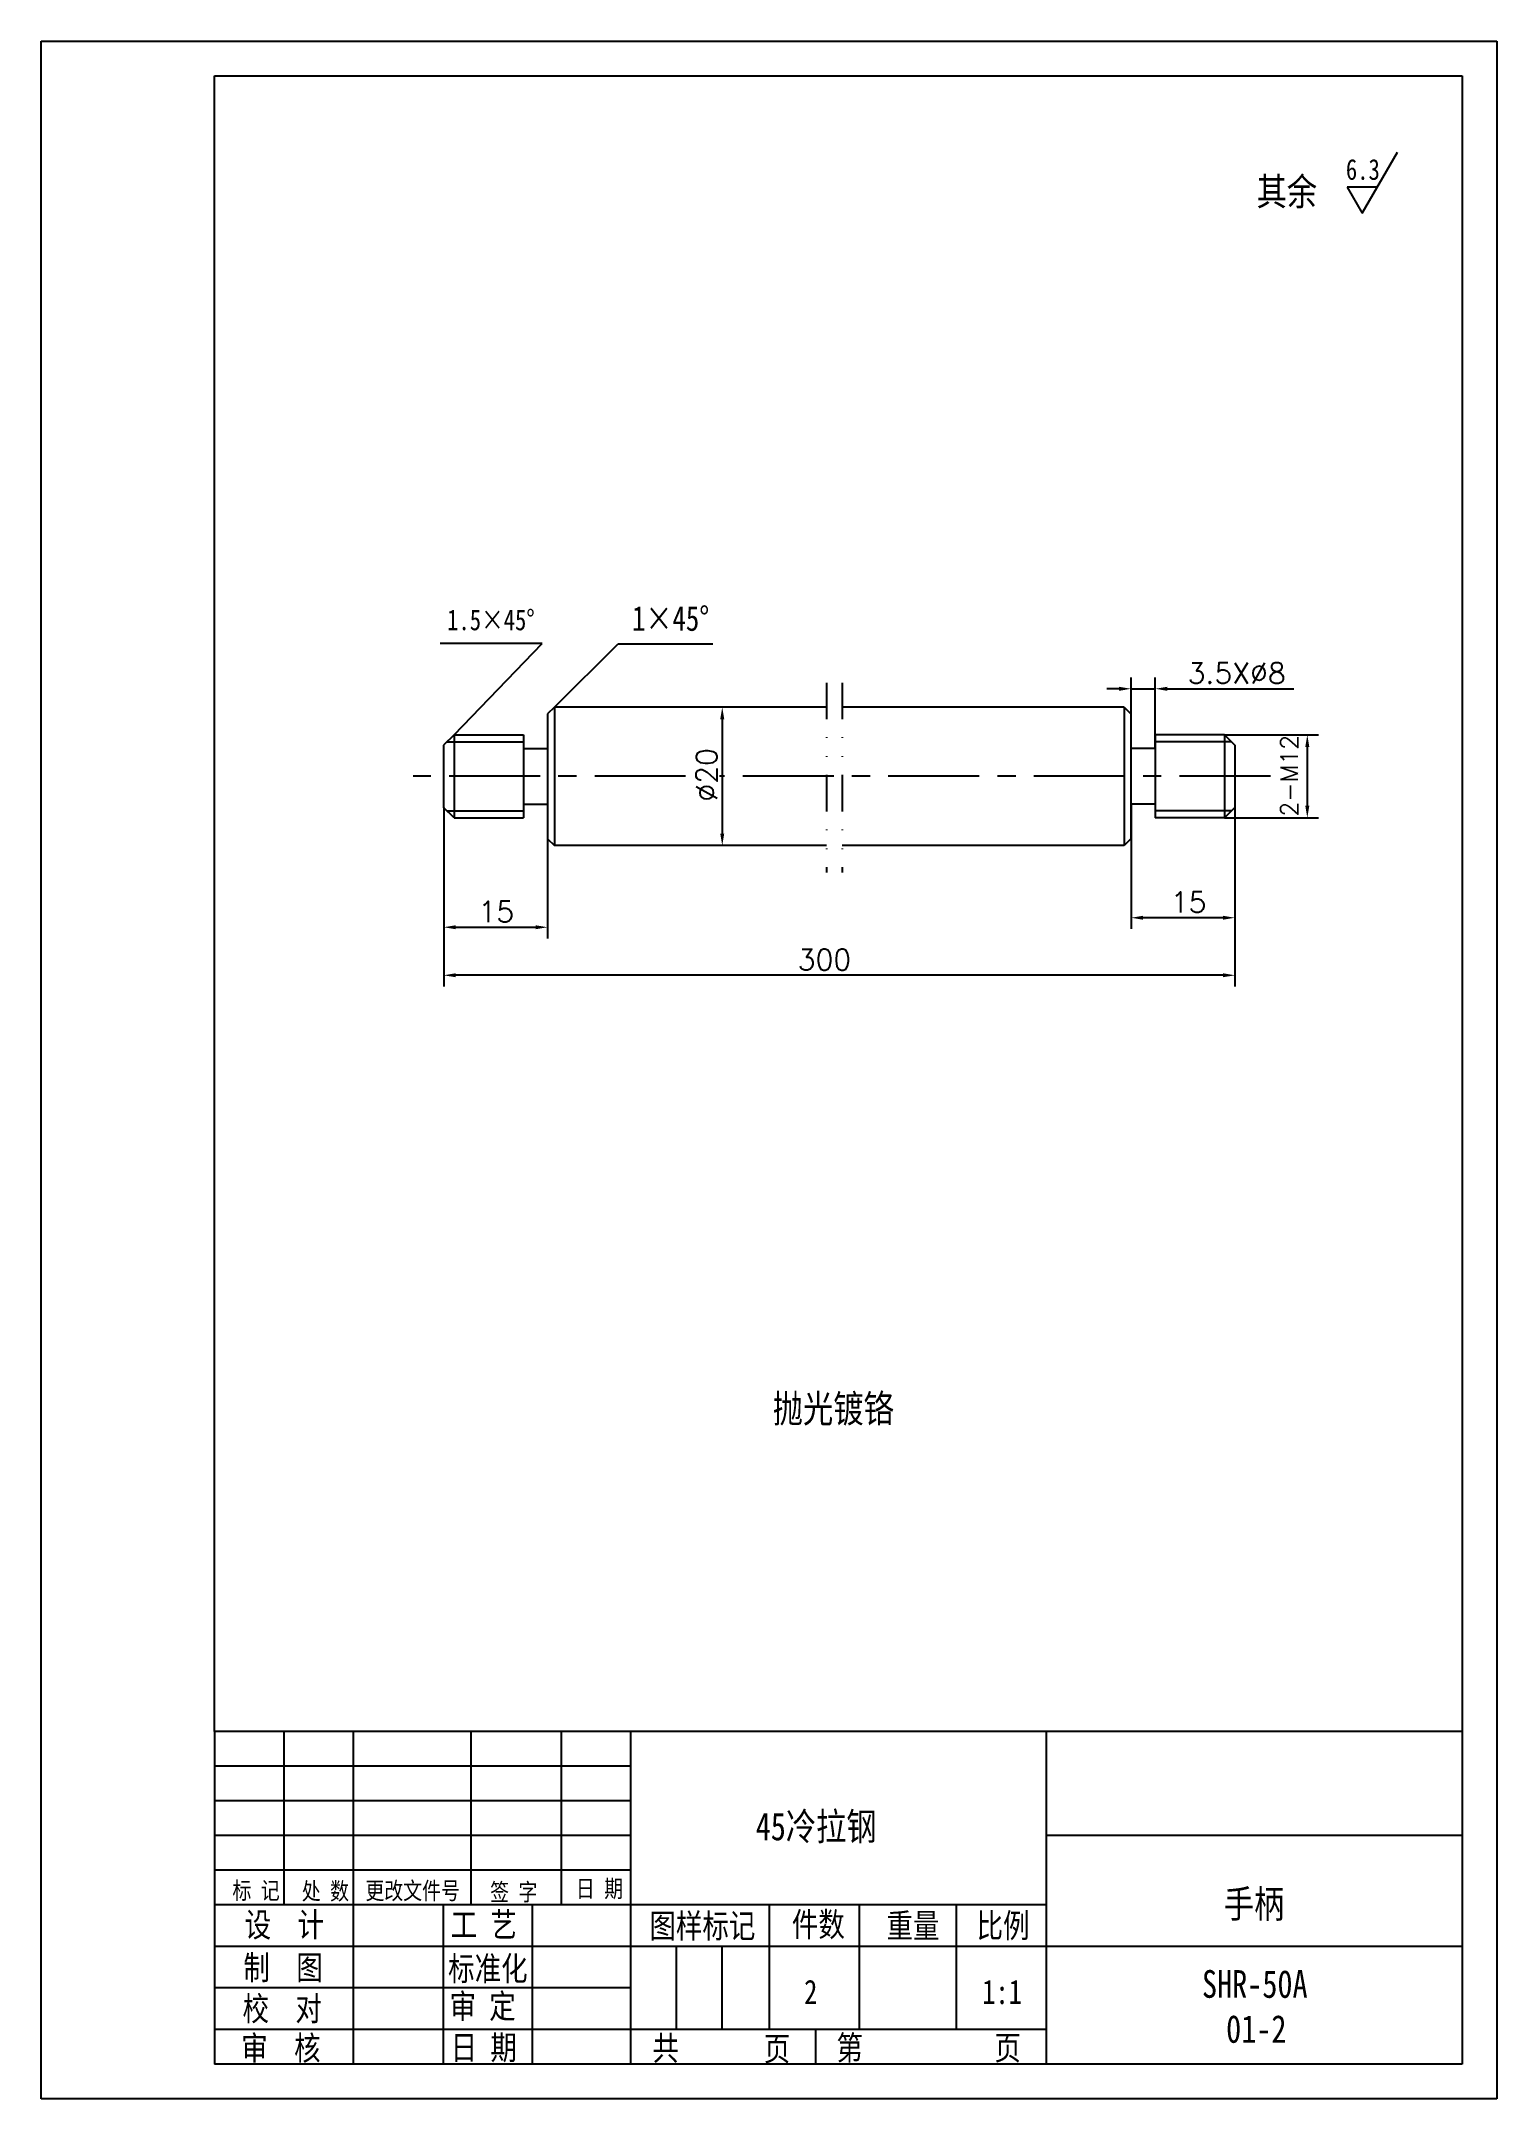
# Model space of a CAD drawing. Extents: x 290 to 500, y 197 to 494.
import ezdxf

# ---------------------------------------------------------------- set-up
doc = ezdxf.new("R2010")
doc.units = 0
doc.header["$LTSCALE"] = 10.5
doc.header["$MEASUREMENT"] = 0
doc.linetypes.add('CENTER', pattern=[2, 1.25, -0.25, 0.25, -0.25])
doc.linetypes.add('DIVIDE', pattern=[1.25, 0.5, -0.25, 0, -0.25, 0, -0.25])
doc.layers.get('0').update_dxf_attribs({"color": 2, "linetype": 'CONTINUOUS'})
doc.layers.get('DEFPOINTS').update_dxf_attribs({"linetype": 'CONTINUOUS'})
doc.layers.add('PART', color=3, linetype='CONTINUOUS')
doc.layers.add('SMPEN_THICK', color=7, linetype='CONTINUOUS')
doc.styles.add('HZDX', font='', dxfattribs={"width": 0.8, "height": 7.5})
doc.styles.get("Standard").update_dxf_attribs({"font": 'txt.shx', "height": 3, "bigfont": 'hzfs.shx'})
doc.styles.get('HZDX').set_extended_font_data('SimSun')
doc.dimstyles.get("Standard").update_dxf_attribs({"dimtxt": 0.18, "dimasz": 0.18, "dimexe": 0.18, "dimexo": 0.0625, "dimgap": 0.09, "dimtad": 0, "dimtih": 1, "dimtoh": 1, "dimdec": 4, "dimzin": 0, "dimdsep": 46, "dimtxsty": 'Standard', "dimcen": 0.09, "dimadec": 0, "dimazin": 0, "dimtfac": 1, "dimtdec": 4, "dimtofl": 0, "dimtmove": 0, "dimatfit": 3, "dimfxl": 1, "dimtolj": 1, "dimtzin": 0, "dimarcsym": 0})

# ---------------------------------------------------------------- blocks, each defined once
blk = doc.blocks.new('*D4')
at = {"color": 2, "linetype": 'ByBlock', "transparency": 16777216}
for p, q in [((348.46, 383.86), (348.46, 364.95)), ((363.46, 379.36), (363.46, 364.95)), ((350.21, 366.58), (361.71, 366.58))]:
    blk.add_line(p, q, dxfattribs=at)
for points in [[(350.21, 366.87), (350.21, 366.29), (348.46, 366.58)], [(361.71, 366.87), (361.71, 366.29), (363.46, 366.58)]]:
    blk.add_solid(points, dxfattribs=at)
at = {"layer": 'DEFPOINTS', "color": 0, "linetype": 'ByBlock', "transparency": 16777216}
for p in [(348.46, 383.86), (363.46, 379.36), (363.46, 366.58)]:
    blk.add_point(p, dxfattribs=at)
at = {"color": 2, "linetype": 'ByBlock', "transparency": 16777216, "insert": (356.06, 368.83), "char_height": 3, "attachment_point": 5}
blk.add_mtext('\\A1;15', dxfattribs=at)
blk = doc.blocks.new('*D5')
at = {"color": 2, "linetype": 'ByBlock', "transparency": 16777216}
for p, q in [((447.62, 384.36), (447.62, 366.33)), ((462.62, 383.86), (462.62, 366.33)), ((460.87, 367.95), (449.37, 367.95))]:
    blk.add_line(p, q, dxfattribs=at)
for points in [[(449.37, 368.24), (449.37, 367.66), (447.62, 367.95)], [(460.87, 368.24), (460.87, 367.66), (462.62, 367.95)]]:
    blk.add_solid(points, dxfattribs=at)
at = {"layer": 'DEFPOINTS', "color": 0, "linetype": 'ByBlock', "transparency": 16777216}
for p in [(447.62, 384.36), (462.62, 383.86), (447.62, 367.95)]:
    blk.add_point(p, dxfattribs=at)
at = {"color": 2, "linetype": 'ByBlock', "transparency": 16777216, "insert": (455.93, 370.2), "char_height": 3, "attachment_point": 5}
blk.add_mtext('\\A1;15', dxfattribs=at)
blk = doc.blocks.new('*D6')
at = {"color": 2, "linetype": 'ByBlock', "transparency": 16777216}
for p, q in [((348.46, 383.86), (348.46, 358.03)), ((462.62, 383.86), (462.62, 358.03)), ((460.87, 359.65), (350.21, 359.65))]:
    blk.add_line(p, q, dxfattribs=at)
for points in [[(350.21, 359.94), (350.21, 359.36), (348.46, 359.65)], [(460.87, 359.94), (460.87, 359.36), (462.62, 359.65)]]:
    blk.add_solid(points, dxfattribs=at)
at = {"layer": 'DEFPOINTS', "color": 0, "linetype": 'ByBlock', "transparency": 16777216}
for p in [(348.46, 383.86), (462.62, 383.86), (348.46, 359.65)]:
    blk.add_point(p, dxfattribs=at)
at = {"color": 2, "linetype": 'ByBlock', "transparency": 16777216, "insert": (403.39, 361.9), "char_height": 3, "attachment_point": 5}
blk.add_mtext('\\A1;300', dxfattribs=at)
blk = doc.blocks.new('*D7')
at = {"color": 2, "linetype": 'ByBlock', "transparency": 16777216}
for p, q in [((403.71, 398.36), (387.02, 398.36)), ((388.65, 396.61), (388.65, 380.11)), ((403.71, 378.36), (387.02, 378.36))]:
    blk.add_line(p, q, dxfattribs=at)
for points in [[(388.36, 396.61), (388.94, 396.61), (388.65, 398.36)], [(388.36, 380.11), (388.94, 380.11), (388.65, 378.36)]]:
    blk.add_solid(points, dxfattribs=at)
at = {"layer": 'DEFPOINTS', "color": 0, "linetype": 'ByBlock', "transparency": 16777216}
for p in [(403.71, 398.36), (388.65, 378.36), (403.71, 378.36)]:
    blk.add_point(p, dxfattribs=at)
at = {"color": 2, "linetype": 'ByBlock', "transparency": 16777216, "insert": (386.4, 388.57), "char_height": 3, "attachment_point": 5, "rotation": 90}
blk.add_mtext('\\A1;∅20', dxfattribs=at)
blk = doc.blocks.new('*D8')
at = {"color": 2, "linetype": 'ByBlock', "transparency": 16777216}
for p, q in [((445.87, 401), (444.12, 401)), ((447.62, 392.36), (447.62, 402.62)), ((447.62, 401), (451.12, 401)), ((451.12, 392.36), (451.12, 402.62)), ((452.87, 401), (471.12, 401))]:
    blk.add_line(p, q, dxfattribs=at)
for points in [[(445.87, 401.29), (445.87, 400.7), (447.62, 401)], [(452.87, 401.29), (452.87, 400.7), (451.12, 401)]]:
    blk.add_solid(points, dxfattribs=at)
at = {"layer": 'DEFPOINTS', "color": 0, "linetype": 'ByBlock', "transparency": 16777216}
for p in [(451.12, 401), (447.62, 392.36), (451.12, 392.36)]:
    blk.add_point(p, dxfattribs=at)
at = {"color": 2, "linetype": 'ByBlock', "transparency": 16777216, "insert": (462.87, 403.25), "char_height": 3, "attachment_point": 5}
blk.add_mtext('\\A1;3.5X∅8', dxfattribs=at)

msp = doc.modelspace()

# ---------------------------------------------------------------- linework, layer by layer
at = {"color": 2, "linetype": 'ByBlock'}
for p, q in [((461.1158, 394.36293), (474.67671, 394.36293)), ((473.05171, 392.61293), (473.05171, 384.11293)), ((461.1158, 382.36293), (474.67671, 382.36293))]:
    msp.add_line(p, q, dxfattribs=at)
for points in [[(472.76004, 392.61293), (473.34338, 392.61293), (473.05171, 394.36293)], [(472.76004, 384.11293), (473.34338, 384.11293), (473.05171, 382.36293)]]:
    msp.add_solid(points, dxfattribs=at)
at = {"layer": 'DEFPOINTS', "color": 0, "linetype": 'ByBlock'}
for p in [(461.1158, 394.36293), (461.1158, 382.36293), (473.05171, 382.36293)]:
    msp.add_point(p, dxfattribs=at)
at = {"layer": 'PART', "linetype": 'Continuous'}
for p, q in [((290.39332, 494.47527), (500.39332, 494.47527)), ((500.39332, 494.47527), (500.39332, 197.47527)), ((495.39332, 250.47527), (315.39332, 250.47527)), ((325.39332, 250.47527), (325.39332, 225.47527)), ((335.39332, 250.47527), (335.39332, 202.47527)), ((352.39332, 250.47527), (352.39332, 225.47527)), ((365.39332, 250.47527), (365.39332, 225.47527)), ((375.39332, 250.47527), (375.39332, 202.47527)), ((435.39332, 250.47527), (435.39332, 202.47527)), ((495.39332, 235.47527), (435.39332, 235.47527)), ((348.39332, 225.47527), (348.39332, 202.47527)), ((361.2197, 225.47527), (361.2197, 202.47527)), ((395.39332, 225.47527), (395.39332, 207.47527)), ((408.39332, 225.47527), (408.39332, 207.47527)), ((422.39332, 225.47527), (422.39332, 207.47527)), ((381.99332, 219.47527), (381.99332, 207.47527)), ((388.59332, 219.47527), (388.59332, 207.47527)), ((495.39332, 219.47527), (435.39332, 219.47527)), ((402.09675, 207.47527), (402.09675, 202.47527)), ((500.39332, 197.47527), (290.39332, 197.47527))]:
    msp.add_line(p, q, dxfattribs=at)
at = {"layer": 'PART', "color": 5, "linetype": 'Continuous'}
for p, q in [((315.39332, 489.47527), (495.39332, 489.47527)), ((495.39332, 489.47527), (495.39332, 202.47527)), ((364.45578, 398.36293), (363.45578, 397.36293)), ((403.70595, 398.36293), (364.45578, 398.36293)), ((364.45578, 398.36293), (364.45578, 378.36293)), ((446.6158, 398.36293), (405.93889, 398.36293)), ((446.6158, 398.36293), (447.6158, 397.36293)), ((446.6158, 398.36293), (446.6158, 378.36293)), ((363.45578, 397.36293), (363.45578, 379.36293)), ((447.6158, 397.36293), (447.6158, 379.36293)), ((349.95578, 394.36293), (348.45578, 392.86293)), ((348.45578, 392.86293), (348.45578, 383.86293)), ((349.95578, 394.36293), (359.95578, 394.36293)), ((349.95578, 394.36293), (349.95578, 382.36293)), ((359.95578, 394.36293), (359.95578, 382.36293)), ((359.95578, 392.36293), (363.45578, 392.36293)), ((451.1158, 392.36293), (447.6158, 392.36293)), ((451.1158, 394.36293), (451.1158, 382.36293)), ((461.1158, 394.36293), (451.1158, 394.36293)), ((461.1158, 394.36293), (462.6158, 392.86293)), ((461.1158, 394.36293), (461.1158, 382.36293)), ((462.6158, 392.86293), (462.6158, 383.86293)), ((349.95578, 382.36293), (348.45578, 383.86293)), ((359.95578, 384.36293), (363.45578, 384.36293)), ((451.1158, 384.36293), (447.6158, 384.36293)), ((461.1158, 382.36293), (462.6158, 383.86293)), ((349.95578, 382.36293), (359.95578, 382.36293)), ((461.1158, 382.36293), (451.1158, 382.36293)), ((363.45578, 379.36293), (364.45578, 378.36293)), ((403.70595, 378.36293), (364.45578, 378.36293)), ((446.6158, 378.36293), (405.93889, 378.36293)), ((447.6158, 379.36293), (446.6158, 378.36293)), ((315.39332, 250.47527), (315.39332, 202.47527)), ((495.39332, 202.47527), (315.39332, 202.47527))]:
    msp.add_line(p, q, dxfattribs=at)
at = {"layer": 'SMPEN_THICK', "color": 3}
msp.add_line((290.39332, 197.47527), (290.39332, 494.47527), dxfattribs=at)
at = {"layer": 'SMPEN_THICK', "color": 5}
msp.add_line((315.39332, 250.47527), (315.39332, 489.47527), dxfattribs=at)
at = {"layer": 'SMPEN_THICK'}
for p, q in [((480.96531, 469.64343), (486.04547, 478.44252)), ((483.14694, 473.42213), (478.78368, 473.42213)), ((478.78368, 473.42213), (480.96531, 469.64343)), ((362.66736, 407.54263), (347.93277, 407.54773)), ((349.95578, 394.36293), (362.66736, 407.54263)), ((364.45578, 398.36293), (373.63093, 407.48489)), ((373.63093, 407.48489), (387.29075, 407.48489)), ((348.95578, 393.36293), (359.95578, 393.36293)), ((462.1158, 393.36293), (451.1158, 393.36293)), ((348.95578, 383.36293), (359.95578, 383.36293)), ((462.1158, 383.36293), (451.1158, 383.36293)), ((375.39332, 245.47527), (315.39332, 245.47527)), ((375.39332, 240.47527), (315.39332, 240.47527)), ((375.39332, 235.47527), (315.39332, 235.47527)), ((375.39332, 230.47527), (315.39332, 230.47527)), ((435.39332, 225.47527), (315.39332, 225.47527)), ((435.39332, 219.47527), (315.39332, 219.47527)), ((375.39332, 213.47527), (315.39332, 213.47527)), ((435.39332, 207.47527), (315.39332, 207.47527))]:
    msp.add_line(p, q, dxfattribs=at)
at = {"layer": 'SMPEN_THICK', "linetype": 'DIVIDE'}
for p, q in [((403.70595, 401.88028), (403.70595, 374.49239)), ((405.93889, 401.88028), (405.93889, 374.49239))]:
    msp.add_line(p, q, dxfattribs=at)
at = {"layer": 'SMPEN_THICK', "linetype": 'CENTER'}
for p, q in [((383.36872, 388.36293), (344.04355, 388.36293)), ((467.73229, 388.36293), (388.26831, 388.36293))]:
    msp.add_line(p, q, dxfattribs=at)

# ---------------------------------------------------------------- texts
at = {"color": 2, "linetype": 'ByBlock', "insert": (470.44089, 388.4489), "char_height": 2.5, "attachment_point": 5, "rotation": 90}
msp.add_mtext('\\A1;2-M12', dxfattribs=at)
at = {"layer": 'SMPEN_THICK', "style": 'HZDX', "width": 0.8}
for s, height, p in [('其余', 4, (465.73327, 470.75951)), ('1×45%%D', 3.568086, (375.62913, 409.36456)), ('1.5×45%%D', 3, (348.9559, 409.44796)), ('抛光镀铬', 4, (395.93741, 295.08986)), ('45冷拉钢', 4, (393.47048, 234.79549)), ('标 记', 2.5, (317.99217, 226.29891)), ('处 数', 2.5, (327.98843, 226.21885)), ('更改文件号', 2.5, (337.16524, 226.26824)), ('签 字', 2.5, (355.16426, 226.08155)), ('日 期', 2.5, (367.52873, 226.57315)), ('手柄', 4, (460.99024, 223.61192)), ('设  计', 3.5, (319.75401, 220.85717)), ('工 艺', 3.5, (349.47342, 220.86841)), ('图样标记', 3.5, (378.15139, 220.69599)), ('件数', 3.5, (398.69408, 220.90176)), ('重量', 3.5, (412.33943, 220.71882)), ('比例', 3.5, (425.34434, 220.74164)), ('制  图', 3.5, (319.57097, 214.67205)), ('标准化', 3.5, (349.10735, 214.53475)), ('2', 3.5, (400.46441, 211.16442)), ('1:1', 3.5, (426.16183, 211.16442)), ('SHR-50A', 4, (457.85907, 212.05651)), ('校  对', 3.5, (319.4452, 208.74994)), ('审 定', 3.5, (349.31322, 209.10425)), ('01-2', 4, (461.34093, 205.56857)), ('审  核', 3.5, (319.26217, 203.05643)), ('日 期', 3.5, (349.48113, 203.13473)), ('共', 3.5, (378.58596, 203.04379)), ('页', 3.5, (394.64519, 202.96373)), ('第', 3.5, (405.12205, 203.08944)), ('页', 3.5, (427.91877, 203.08944))]:
    msp.add_text(s, height=height, dxfattribs=at).set_placement(p)
at = {"layer": 'SMPEN_THICK', "insert": (481.06781, 475.9346), "char_height": 3, "attachment_point": 5, "style": 'HZDX'}
msp.add_mtext('6.3', dxfattribs=at)

# ---------------------------------------------------------------- dimensions: what is measured, and where the dimension line sits
at = {"layer": 'SMPEN_THICK'}
for base, p1, p2, text, picture, middle in [((451.1158, 400.99662), (447.6158, 392.36293), (451.1158, 392.36293), '<>X%%c8', '*D8', (462.8658, 400.99662)), ((348.45578, 359.65235), (462.6158, 383.86293), (348.45578, 383.86293), '300', '*D6', (403.38512, 359.65235))]:
    dim = msp.add_linear_dim(base=base, p1=p1, p2=p2, text=text, dimstyle='Standard', override={"dimscale": 0.5, "dimtxt": 5, "dimasz": 3.5, "dimexe": 3.25, "dimexo": 0, "dimgap": 1.5, "dimtad": 1, "dimtih": 0, "dimtoh": 0, "dimzin": 8, "dimclrd": 2, "dimclre": 2, "dimclrt": 2, "dimtm": 0.115, "dimtfac": 0.66667, "dimtofl": 1, "dimatfit": 1, "dimtvp": 5, "dimtzin": 8}, dxfattribs=at)
    dim.commit()
    dim.dimension.update_dxf_attribs({"geometry": picture, "text_midpoint": middle, "dimtype": 160})
dim = msp.add_linear_dim(base=(388.64795, 378.36293), p1=(403.70595, 398.36293), p2=(403.70595, 378.36293), angle=90, text='%%c<>', dimstyle='Standard', override={"dimscale": 0.5, "dimtxt": 5, "dimasz": 3.5, "dimexe": 3.25, "dimexo": 0, "dimgap": 1.5, "dimtad": 1, "dimtih": 0, "dimtoh": 0, "dimzin": 8, "dimclrd": 2, "dimclre": 2, "dimclrt": 2, "dimtm": 0.115, "dimtfac": 0.66667, "dimtofl": 1, "dimatfit": 1, "dimtvp": 5, "dimtzin": 8}, dxfattribs=at)
dim.commit()
dim.dimension.update_dxf_attribs({"geometry": '*D7', "text_midpoint": (388.64795, 388.5691), "dimtype": 160})
for base, p1, p2, picture, middle in [((363.45578, 366.5792), (348.45578, 383.86293), (363.45578, 379.36293), '*D4', (356.05939, 366.5792)), ((447.6158, 367.95253), (462.6158, 383.86293), (447.6158, 384.36293), '*D5', (455.92981, 367.95253))]:
    dim = msp.add_linear_dim(base=base, p1=p1, p2=p2, dimstyle='Standard', override={"dimscale": 0.5, "dimtxt": 5, "dimasz": 3.5, "dimexe": 3.25, "dimexo": 0, "dimgap": 1.5, "dimtad": 1, "dimtih": 0, "dimtoh": 0, "dimzin": 8, "dimclrd": 2, "dimclre": 2, "dimclrt": 2, "dimtm": 0.115, "dimtfac": 0.66667, "dimtofl": 1, "dimatfit": 1, "dimtvp": 5, "dimtzin": 8}, dxfattribs=at)
    dim.commit()
    dim.dimension.update_dxf_attribs({"geometry": picture, "text_midpoint": middle, "dimtype": 160})

doc.saveas('drawing.dxf')
